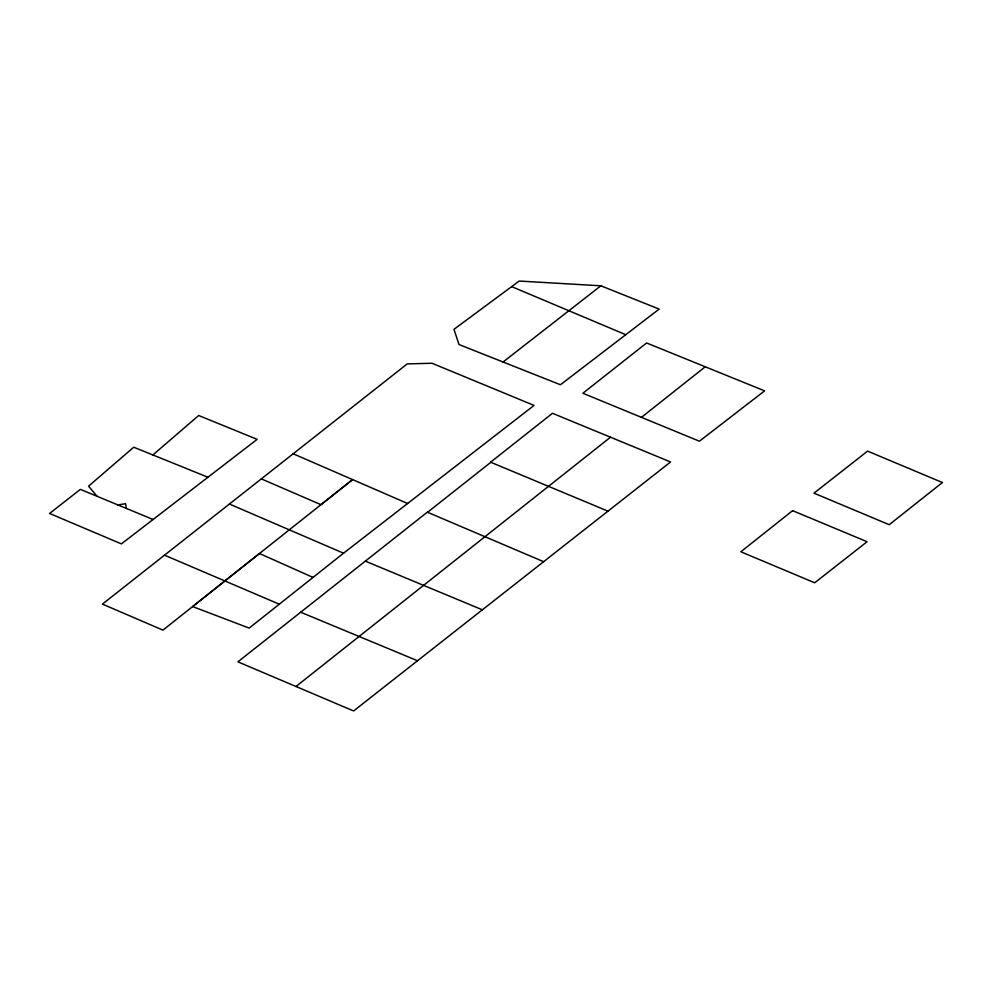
<?xml version="1.0" encoding="UTF-8"?>
<svg xmlns="http://www.w3.org/2000/svg" width="992" height="992" viewBox="0 0 992 992"><rect width="100%" height="100%" fill="white"/><g stroke="black" fill="none" stroke-linecap="round" stroke-linejoin="round"><path stroke-width="1.49" d="M152.867 454.956L198.698 415.499L257.139 439.357L121.396 543.889L49.6 513.459L80.364 489.366L153.078 519.498M261.33 478.888L320.974 504.68L352.582 479.595L162.936 630.131L102.436 604.103L407.228 363.89L432.028 363.258L534.056 405.406L343.542 553.201L249.178 628.11L192.634 606.571L259.47 553.511L313.038 577.418M295.976 686.501L610.502 437.212M641.452 417.359L705.238 366.78L764.609 390.873L699.41 441.204L582.887 393.254L646.598 342.972L705.238 366.78M427.564 512.281L490.829 462.297M503.056 362.006L600.879 285.795L659.159 309.095L560.455 384.76L458.998 344.534L453.976 329.332L519.188 281.046L600.879 285.795M117.887 504.916L125.513 503.688L126.455 508.462M207.948 477.239L133.734 447.218L88.561 486.179L97.042 496.285M300.688 612.225L417.533 660.746M607.96 511.153L490.594 462.185L552.482 413.292L670.58 461.974L353.598 710.954L237.894 661.838L427.329 512.17L543.628 561.695M365.354 561.137L482.36 609.82M511.661 286.626L625.766 334.701M164.523 555.173L279.298 604.19M229.412 504.035L343.542 553.201M293.186 453.778L407.6 503.502M792.62 510.657L740.838 551.775L814.692 582.788L867.07 541.719L792.62 510.657M942.4 482.521L889.229 524.694L813.961 493.16L867.603 451.124L942.4 482.521"/></g></svg>
